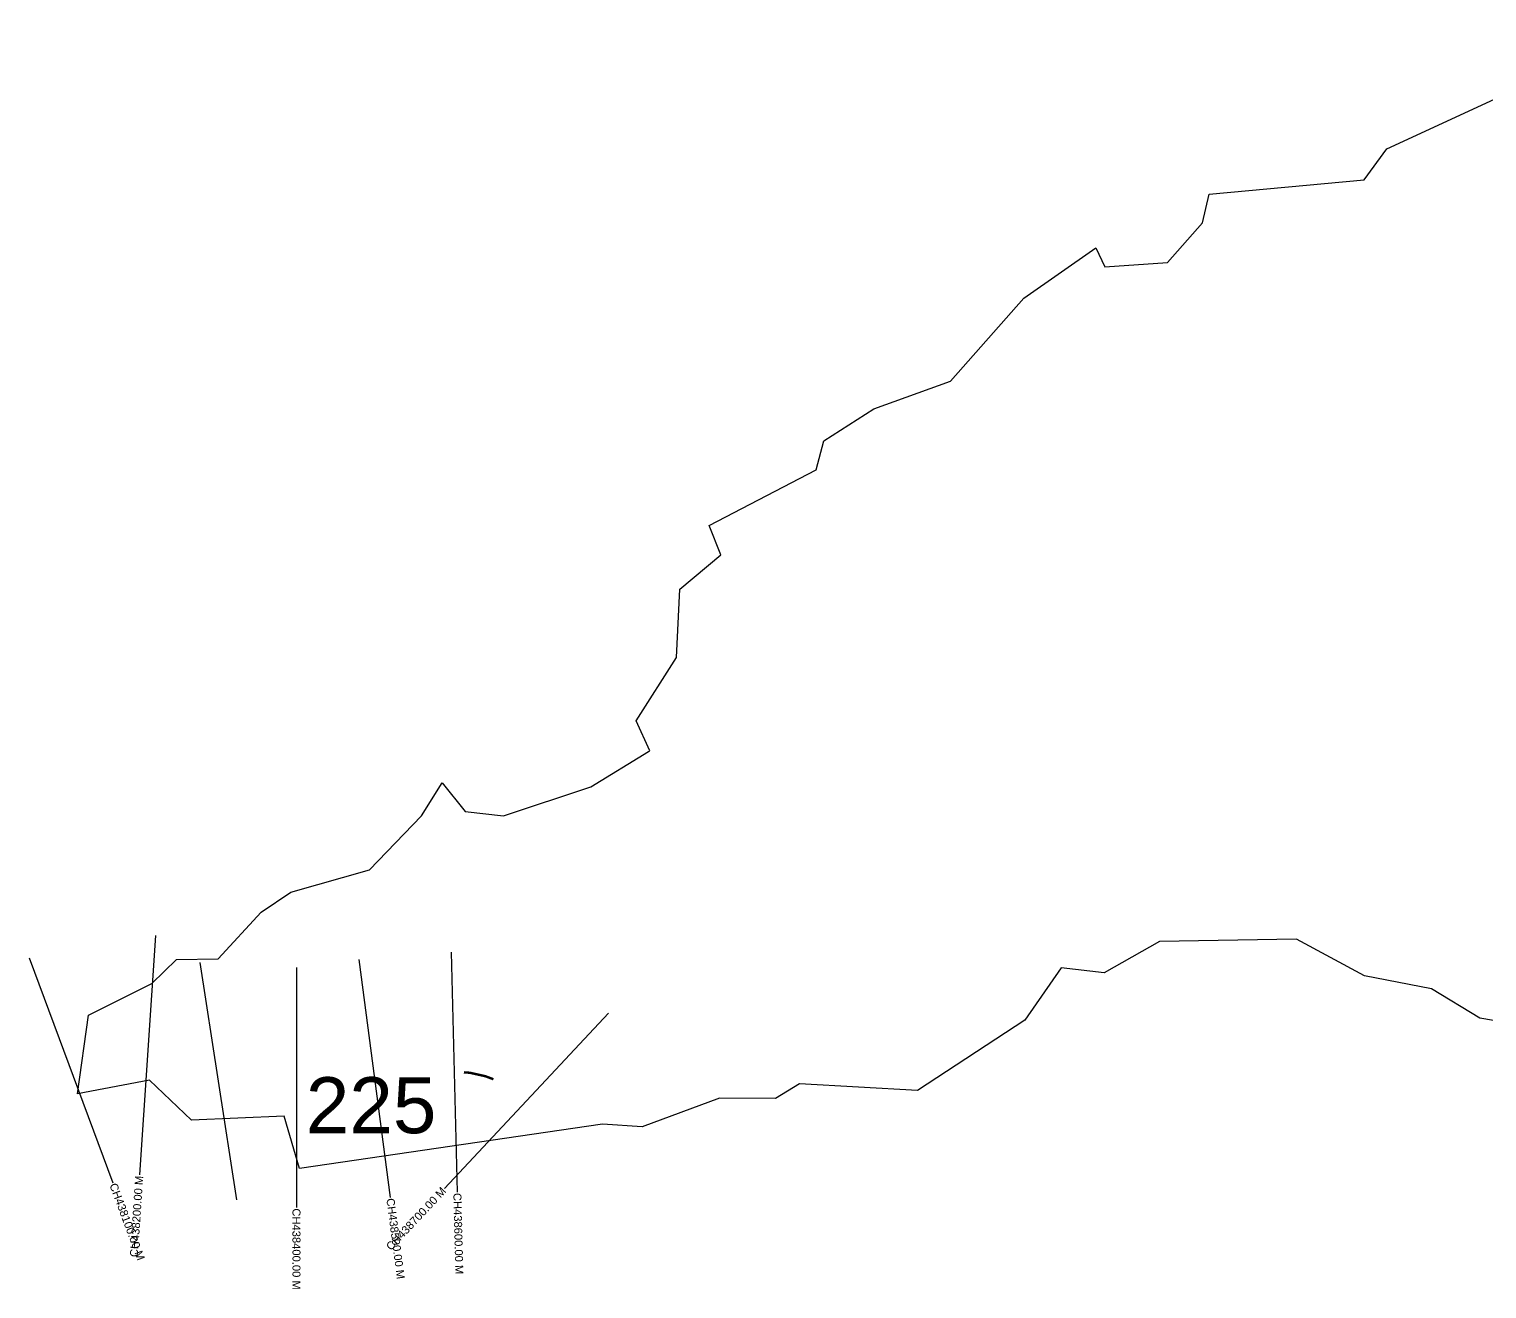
# Model space of a CAD drawing. Header units: feet. Extents: x 309891 to 314514, y 1921207 to 1923485.
# Drawn here: x 309891 to 311712, y 1921207 to 1922782 of the extents above; entities that cross this region are included whole.
import ezdxf
from ezdxf.enums import TextEntityAlignment as Align

# ---------------------------------------------------------------- set-up
doc = ezdxf.new("R2010")
doc.units = ezdxf.units.FT
doc.header["$MEASUREMENT"] = 0
for name, color, linetype in [('CS', 134, 'Continuous'), ('CSMark', 6, 'Continuous'), ('NATURALLY PROTECTED', 3, 'Continuous')]:
    doc.layers.add(name, color=color, linetype=linetype)
doc.styles.get("Standard").update_dxf_attribs({"font": 'arial.ttf'})

msp = doc.modelspace()

# ---------------------------------------------------------------- linework, layer by layer
at = {"color": 6}
for points in [[(309965.2, 1921549.2), (310044.1, 1921589), (310074.8, 1921619), (310127, 1921619.8), (310180.7, 1921678.2), (310218, 1921703), (310316.3, 1921731), (310381.3, 1921798.6), (310406.9, 1921839.8), (310435.9, 1921804), (310483.5, 1921798.7), (310592.7, 1921834.7), (310664.8, 1921878.9), (310666.4, 1921879.9), (310649.6, 1921917.2), (310699.8, 1921996.2), (310703.9, 1922081.6), (310755.4, 1922124.9), (310740.8, 1922161.5), (310874.3, 1922230.8), (310883.9, 1922267), (310946.2, 1922307.3), (311042, 1922341.9), (311134, 1922445.6), (311223.7, 1922508.4), (311235.1, 1922484.6), (311313.5, 1922489.9), (311356.9, 1922539.8), (311365.5, 1922575.6), (311559.2, 1922593.2), (311587.6, 1922632.3), (311911.5, 1922781.7)], [(311838.2, 1921522.8), (311703.6, 1921545.8), (311643.1, 1921582.4), (311559.7, 1921598.5), (311474.4, 1921644.5), (311303.4, 1921641.5), (311234, 1921602.4), (311180.5, 1921608.7), (311135, 1921543.3), (311000.8, 1921455.2), (310853.3, 1921463.4), (310823.7, 1921445.1), (310753.4, 1921445.6), (310656.9, 1921409.6), (310607.4, 1921413), (310228.9, 1921357.9), (310209.7, 1921423), (310093.8, 1921418.1), (310041.3, 1921468.1), (309951.3, 1921451.2), (309965.2, 1921549.2)]]:
    msp.add_lwpolyline(points, dxfattribs=at)
at = {"layer": 'CS'}
for p, q in [((310048.7, 1921648.9), (310028.6, 1921349.6)), ((309890.9, 1921621), (309995.3, 1921339.8)), ((310104.1, 1921615.1), (310149.8, 1921318.6)), ((310303, 1921618.9), (310342, 1921321.5)), ((310418.3, 1921628.1), (310425.9, 1921328.2)), ((310224.8, 1921608.9), (310224.9, 1921308.9)), ((310614.9, 1921551.7), (310409.8, 1921332.8))]:
    msp.add_line(p, q, dxfattribs=at)
at = {"layer": 'NATURALLY PROTECTED', "const_width": 3, "flags": 128}
msp.add_lwpolyline([(310434.1, 1921477.9), (310441.5, 1921477.4), (310460.8, 1921473.1), (310471, 1921469.3)], dxfattribs=at)

# ---------------------------------------------------------------- texts
at = {"insert": (310236.6, 1921471.8), "char_height": 70, "attachment_point": 1}
msp.add_mtext_dynamic_manual_height_columns('225', width=95.172, gutter_width=1, heights=[0], dxfattribs=at)
at = {"layer": 'CSMark'}
for s, rotation, p in [('CH438100.00 M', 290.3783, (309995.7, 1921338.9)), ('CH438500.00 M', 277.4735, (310342.2, 1921320.5)), ('CH438600.00 M', 271.4464, (310425.9, 1921327.2)), ('CH438400.00 M', 270.0067, (310224.9, 1921307.9))]:
    msp.add_text(s, height=10, rotation=rotation, dxfattribs=at).set_placement(p, align=Align.MIDDLE_LEFT)
for s, rotation, p in [('CH438200.00 M', 86.1453, (310028.5, 1921348.6)), ('CH438700.00 M', 46.8648, (310409.1, 1921332.1))]:
    msp.add_text(s, height=10, rotation=rotation, dxfattribs=at).set_placement(p, align=Align.MIDDLE_RIGHT)

doc.saveas('drawing.dxf')
